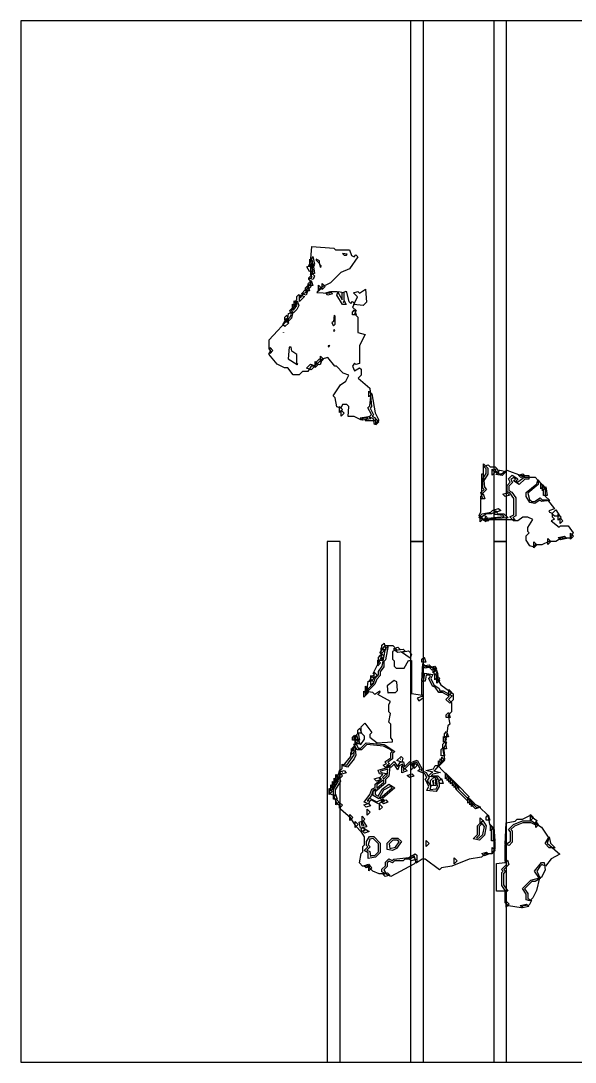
# Model space of a CAD drawing. Header units: millimetres. Extents: x 0 to 289, y 0 to 289.
# Drawn here: x 0 to 153.8, y 0 to 289.1 of the extents above; entities that cross this region are included whole.
import ezdxf

# ---------------------------------------------------------------- set-up
doc = ezdxf.new("R2010")
doc.units = ezdxf.units.MM
for name, color, linetype in [('CUT_OUTLINE', 5, 'Continuous'), ('CUT_SLOT', 1, 'Continuous'), ('ENG_D', 3, 'Continuous'), ('ENG_K', 2, 'Continuous'), ('ENG_L', 4, 'Continuous')]:
    doc.layers.add(name, color=color, linetype=linetype)

msp = doc.modelspace()

# ---------------------------------------------------------------- linework, layer by layer
at = {"layer": 'CUT_OUTLINE'}
msp.add_lwpolyline([(0, 0), (289.14, 0), (289.14, 289.14), (0, 289.14), (0, 0)], close=True, dxfattribs=at)
at = {"layer": 'CUT_SLOT'}
for points in [[(108.15, 144.57), (111.71, 144.57), (111.71, 289.14), (108.15, 289.14), (108.15, 144.57)], [(131.24, 144.57), (134.8, 144.57), (134.8, 289.14), (131.24, 289.14), (131.24, 144.57)], [(85.05, 0), (88.62, 0), (88.62, 144.57), (85.05, 144.57), (85.05, 0)], [(108.15, 0), (111.71, 0), (111.71, 144.57), (108.15, 144.57), (108.15, 0)], [(131.24, 0), (134.8, 0), (134.8, 144.57), (131.24, 144.57), (131.24, 0)]]:
    msp.add_lwpolyline(points, close=True, dxfattribs=at)
at = {"layer": 'ENG_D'}
for points in [[(81.46, 221.59), (80.48, 220.61), (79.95, 221.13), (81.04, 223.68), (81.46, 221.59)], [(80.48, 220.81), (81.13, 221.46), (81.48, 219.02), (80.48, 219.02), (80.48, 220.81)], [(81.47, 218.36), (81.11, 217.27), (79.79, 217.71), (80.96, 218.88), (81.47, 218.36)], [(81.05, 215.65), (79.99, 215.65), (79.99, 216.47), (80.58, 217.06), (81.05, 215.65)], [(79.03, 214.54), (79.55, 214.03), (79.18, 212.93), (77.86, 213.37), (79.03, 214.54)], [(80.09, 214.2), (79.03, 214.2), (79.03, 215.02), (79.62, 215.61), (80.09, 214.2)], [(79.75, 216.23), (80.58, 215.41), (79.75, 214.58), (79.75, 216.23)], [(83.47, 214.92), (82.64, 214.1), (82.64, 215.75), (83.47, 214.92)], [(83.61, 214.58), (83.61, 216.23), (84.43, 215.41), (83.61, 214.58)], [(84.61, 213.58), (85.84, 214), (86.46, 213.37), (85.23, 212.96), (84.61, 213.58)], [(89.63, 211.61), (90.26, 210.35), (89.25, 210.35), (87.68, 212.97), (88.03, 214), (89.63, 213.68), (89.63, 211.61)], [(75.12, 208.62), (76.68, 211.42), (77.12, 210.09), (76.58, 209), (75.66, 208.08), (75.12, 208.62)], [(77.34, 211.21), (77.34, 213.09), (78.75, 212.62), (77.34, 211.21)], [(75.49, 208.3), (75.16, 206.61), (73.87, 205.33), (74.24, 207.88), (75.49, 208.3)], [(93.1, 207.46), (92.04, 207.46), (92.04, 208.28), (92.63, 208.87), (93.1, 207.46)], [(73.25, 204.22), (72.7, 204.77), (73.79, 206.58), (74.25, 205.22), (73.25, 204.22)], [(69.97, 197.58), (69.15, 196.75), (69.15, 198.4), (69.97, 197.58)], [(80.54, 192.24), (79.31, 192.65), (80.41, 193.76), (81.65, 193.34), (80.54, 192.24)], [(81.68, 192.9), (81.68, 194.54), (82.5, 193.72), (81.68, 192.9)], [(81.72, 194.1), (82.89, 195.27), (83.4, 194.75), (83.04, 193.66), (81.72, 194.1)], [(83.13, 195.99), (83.95, 195.17), (83.13, 194.34), (83.13, 195.99)], [(99.32, 178.25), (98.16, 177.09), (97.85, 178.62), (96.69, 179.2), (97.29, 179.79), (96.33, 181.72), (96.87, 182.27), (97.23, 185.53), (97.37, 185.53), (98.3, 180.3), (99.32, 178.25)], [(96.62, 184.71), (96.62, 186.35), (97.44, 185.53), (96.62, 184.71)], [(94.85, 178.29), (94.18, 178.95), (96.46, 179.28), (97.13, 178.61), (94.85, 178.29)], [(129.15, 164.71), (128.46, 165.4), (129.69, 165.81), (130.21, 165.29), (131.66, 165.29), (132.14, 164.81), (131.66, 164.33), (132.62, 163.36), (133.41, 163.36), (134.9, 164.35), (138.83, 162.88), (140.95, 162.88), (140.95, 161.92), (139.85, 161.92), (138.34, 160.41), (136.71, 161.39), (137.24, 161.92), (136.82, 162.34), (135.97, 161.82), (136.43, 160.91), (135.41, 159.89), (135.41, 158.69), (136.3, 158.25), (137.34, 156.69), (137.34, 151.65), (136.54, 151.25), (137.2, 150.59), (128.68, 150.59), (128.66, 150.95), (134.16, 151.5), (133.86, 151.81), (131.48, 152.07), (131.72, 152.81), (130.65, 152.28), (129.22, 152.28), (127.67, 151.25), (127.17, 151.75), (127.7, 152.82), (127.7, 156.23), (128.15, 156.68), (127.67, 158.13), (128.57, 159.03), (128.18, 159.41), (128.18, 161.99), (129.15, 163.44), (129.15, 164.71)], [(145.53, 157.2), (146.77, 155.96), (144.48, 155.64), (144.06, 156.06), (142.69, 155.16), (141.29, 155.44), (140.23, 157.02), (140.23, 158.17), (143.16, 160.61), (143.52, 161.7), (145.53, 159.11), (145.53, 157.2)], [(127.46, 151.66), (128.28, 150.83), (127.46, 150.01), (127.46, 151.66)], [(128.91, 150.01), (128.91, 151.66), (129.73, 150.83), (128.91, 150.01)], [(146.25, 145.39), (147.08, 144.57), (146.25, 143.75), (146.25, 145.39)], [(151.56, 145.38), (149.79, 145.03), (149.14, 145.68), (150.91, 146.03), (151.56, 145.38)], [(152.52, 146.84), (153.34, 146.01), (152.52, 145.19), (152.52, 146.84)], [(143.22, 143.6), (142.4, 142.78), (142.4, 144.43), (143.22, 143.6)], [(101.07, 115.65), (101.97, 115.65), (101.18, 111.68), (100.72, 111.22), (100.72, 109.8), (99.75, 108.35), (99.75, 107.36), (98.76, 106.37), (98.28, 104.92), (96.06, 102.71), (96.4, 105.78), (97, 105.78), (96.81, 105.97), (97.4, 107.16), (98.14, 107.53), (97.77, 107.9), (100.21, 112.76), (99.71, 113.75), (101.07, 115.65)], [(104.64, 115.21), (105.26, 114.59), (104.02, 114.17), (103.4, 114.8), (104.64, 115.21)], [(111.3, 105.78), (111.59, 110.66), (112.38, 109.87), (113.83, 109.87), (115.13, 108.57), (115.71, 107.41), (115.24, 106.94), (116.56, 104.74), (119.99, 102.29), (119.99, 100.62), (119.03, 99.65), (117.96, 100.72), (118.87, 101.62), (117.04, 102.64), (116.01, 102.64), (115.02, 104.13), (114.28, 104.37), (113.19, 106.55), (113.69, 107.05), (113.55, 107.46), (112.49, 107.46), (112.25, 105.78), (111.3, 105.78)], [(95.66, 103.95), (96.48, 103.13), (95.66, 102.3), (95.66, 103.95)], [(119.12, 95.66), (118.06, 95.66), (118.06, 96.48), (118.65, 97.07), (119.12, 95.66)], [(92.04, 89.39), (92.04, 90.21), (92.63, 90.8), (93.1, 89.39), (92.04, 89.39)], [(93.01, 88.43), (93.01, 89.25), (93.59, 89.84), (94.06, 88.43), (93.01, 88.43)], [(118.16, 89.63), (117.34, 88.81), (117.34, 90.46), (118.16, 89.63)], [(118.64, 90.36), (117.58, 90.36), (117.58, 91.18), (118.17, 91.77), (118.64, 90.36)], [(88.67, 81.06), (89.15, 81.54), (89.15, 82.7), (90.49, 82.43), (92.52, 85.37), (92.52, 86.64), (91.94, 87.22), (93.07, 88.35), (93.64, 87.22), (94.35, 87.22), (95.81, 88.68), (100.8, 88.18), (103.75, 86.3), (103.13, 85.68), (103.13, 84.2), (101.82, 83.33), (102.33, 82.82), (101.5, 82.4), (102.54, 82.4), (103.64, 83.5), (104.57, 82.12), (105.41, 83.37), (106.21, 83.37), (106.49, 82.01), (107.91, 83.44), (109.04, 82.69), (108.87, 83.53), (109.99, 83.9), (111.38, 81.4), (111.02, 81.04), (112.45, 80.43), (113.05, 79.42), (114.09, 80.46), (114.32, 80.5), (112.39, 80.98), (114.53, 81.41), (115.02, 82.4), (115.76, 82.4), (121.44, 76.23), (121.44, 75.76), (126.36, 70.84), (127.32, 70.84), (129.61, 68.55), (130.1, 66.11), (131.08, 64.65), (131.08, 61.78), (131.56, 61.3), (131.56, 59.21), (130.73, 57.83), (128.77, 57.83), (127.82, 56.88), (124.39, 56.39), (119.58, 54.46), (116.73, 53.99), (116.16, 53.41), (112.2, 56.38), (111.39, 56.38), (109.72, 55.27), (109.24, 57.2), (108.02, 56.38), (106.6, 56.38), (106.12, 55.9), (103.71, 55.9), (103.17, 55.37), (102.21, 55.85), (101.68, 55.32), (101.68, 54.35), (100.77, 53.44), (101.35, 52.29), (99.46, 52.29), (97.69, 53.05), (96.28, 54.45), (94.83, 54.45), (93.95, 55.34), (94.47, 57.95), (94.93, 58.41), (94.93, 59.85), (95.42, 60.34), (95.42, 62.57), (94.43, 64.05), (94.4, 64.04), (93.06, 65.39), (91.62, 67.79), (88.67, 70.24), (88.67, 71.17), (87.76, 71.63), (86.74, 74.17), (86.74, 75.72), (88.16, 78.1), (87.61, 79.75), (88.33, 79.75), (88.15, 79.93), (88.56, 81.16), (88.67, 81.06)], [(91.8, 87.08), (92.62, 86.26), (91.8, 85.44), (91.8, 87.08)], [(117.62, 85.05), (116.62, 85.05), (116.62, 86.84), (117.27, 87.49), (117.62, 85.05)], [(117.1, 88.29), (117.73, 88.92), (118.12, 86.98), (117.1, 86.98), (117.1, 88.29)], [(105.53, 84.91), (106.05, 84.4), (105.69, 83.3), (104.37, 83.74), (105.53, 84.91)], [(117.2, 83.37), (116.38, 82.55), (116.38, 84.19), (117.2, 83.37)], [(116.86, 83.03), (116.86, 84.67), (117.68, 83.85), (116.86, 83.03)], [(100.72, 78.65), (101.69, 79.62), (101.88, 81.36), (99.82, 80.79), (99.94, 80.44), (101.45, 80.14), (100.33, 79.03), (100.72, 78.65)], [(106.16, 81.19), (106.12, 81.1), (106.33, 81.03), (106.16, 81.19)], [(115.9, 82.06), (115.9, 83.71), (116.72, 82.89), (115.9, 82.06)], [(87.8, 77.58), (86.98, 76.76), (86.98, 78.41), (87.8, 77.58)], [(87.46, 79.37), (88.29, 78.55), (87.46, 77.73), (87.46, 79.37)], [(89.17, 80.56), (89.22, 80.51), (89.25, 80.52), (89.17, 80.56)], [(98.79, 76.09), (100.72, 77.7), (100.72, 78.43), (98.79, 76.98), (98.79, 76.09)], [(113.12, 79.31), (113.28, 79.04), (112.8, 78.08), (113.74, 76.67), (113.55, 75.69), (115.26, 75.88), (115.65, 76.66), (115.36, 78.66), (115.93, 78.47), (115.52, 79.04), (113.12, 79.31)], [(113.73, 78.17), (114.86, 79.3), (115.21, 76.86), (113.73, 76.86), (113.73, 78.17)], [(86.36, 75.18), (85.54, 74.35), (85.54, 76), (86.36, 75.18)], [(86.84, 76.14), (86.02, 75.32), (86.02, 76.96), (86.84, 76.14)], [(86.5, 77.44), (87.32, 76.62), (86.5, 75.8), (86.5, 77.44)], [(96.74, 73.33), (98.79, 72.31), (99.75, 72.79), (100.73, 72.3), (100.9, 72.36), (99.59, 73.22), (103.01, 76.15), (102.6, 76.56), (100.65, 75.48), (99.36, 73.15), (97.82, 74.08), (97.82, 75.29), (98.48, 75.84), (97.78, 75.49), (97.32, 74.1), (96.74, 73.33)], [(96.69, 73.26), (96.14, 72.53), (96.45, 72.53), (96.69, 73.26)], [(143.16, 52.99), (144.16, 50.99), (142.71, 50.12), (141.78, 50.12), (139.82, 48.16), (140.71, 46.82), (140.71, 45.45), (141.76, 44.92), (141.11, 43.63), (139.38, 43.38), (138.87, 42.87), (135.3, 43.38), (134.45, 44.23), (134.45, 47.63), (133.48, 49.08), (133.48, 52.63), (133.87, 53.01), (133.38, 53.49), (134.88, 54.98), (134.45, 55.84), (134.45, 60.37), (135.89, 61.33), (135.89, 63.99), (135.31, 64.57), (136.72, 65.98), (139.22, 66.98), (141.75, 66.98), (144.5, 65.23), (146.52, 62.2), (146.05, 60.8), (149.57, 57.78), (147.14, 56.44), (145.6, 54.39), (144.62, 54.88), (144.03, 54.3), (143.16, 52.99)], [(141.44, 68.77), (142.26, 67.95), (141.44, 67.12), (141.44, 68.77)], [(94.83, 66.45), (94.49, 66.34), (94.64, 65.58), (95.27, 65.71), (94.83, 66.45)], [(94.99, 64.33), (95.56, 64.33), (95.37, 64.52), (94.99, 64.33)], [(127.22, 65.44), (127.22, 63.03), (126.5, 62.31), (127.14, 62.18), (128.2, 63.25), (128.65, 65.48), (128.07, 66.29), (127.22, 65.44)], [(97.75, 62.14), (96.82, 61.96), (96.4, 60.31), (96.96, 59.75), (96.06, 58.86), (96.84, 58.47), (97.03, 57.13), (97.24, 57.35), (98.21, 57.35), (99.27, 58.41), (99.27, 60.62), (97.75, 62.14)], [(102.18, 60.63), (102.36, 59.33), (103.94, 59.73), (104.98, 61.17), (104.47, 61.68), (103.23, 61.68), (102.18, 60.63)], [(108.36, 55.87), (107.74, 56.49), (108.97, 56.9), (109.6, 56.28), (108.36, 55.87)], [(101.74, 52.56), (102.37, 51.94), (101.13, 51.53), (100.51, 52.15), (101.74, 52.56)]]:
    msp.add_lwpolyline(points, close=True, dxfattribs=at)
at = {"layer": 'ENG_K'}
for points in [[(80.24, 222.98), (81.06, 222.15), (80.24, 221.33), (80.24, 222.98)], [(80.09, 219.5), (79.41, 220.85), (80.66, 221.26), (81.01, 219.5), (80.09, 219.5)], [(81.54, 221.19), (80.72, 220.37), (80.72, 222.01), (81.54, 221.19)], [(99.37, 177.82), (98.55, 177), (98.55, 178.64), (99.37, 177.82)], [(139.33, 163.4), (139.95, 162.78), (138.72, 162.36), (138.1, 162.99), (139.33, 163.4)], [(144.33, 160.81), (145.15, 159.99), (144.33, 159.17), (144.33, 160.81)], [(145.63, 159.51), (144.81, 158.68), (144.81, 160.33), (145.63, 159.51)], [(145.05, 157.34), (145.05, 159.12), (145.7, 159.78), (146.05, 157.34), (145.05, 157.34)], [(127.7, 157.2), (128.29, 157.78), (128.76, 156.37), (127.7, 156.37), (127.7, 157.2)], [(98.07, 106.64), (98.07, 108.29), (98.89, 107.46), (98.07, 106.64)], [(114.45, 108.09), (114.45, 109.73), (115.27, 108.91), (114.45, 108.09)], [(115.75, 107.7), (114.69, 107.7), (114.69, 108.53), (115.28, 109.11), (115.75, 107.7)], [(97.1, 106.36), (97.92, 105.53), (97.1, 104.71), (97.1, 106.36)], [(115.41, 106.84), (116.24, 106.02), (115.41, 105.19), (115.41, 106.84)], [(118.79, 103.47), (119.61, 102.64), (118.79, 101.82), (118.79, 103.47)], [(92.52, 89.39), (92.52, 90.21), (93.11, 90.8), (93.58, 89.39), (92.52, 89.39)], [(91.56, 84.9), (91.56, 85.84), (92.67, 87.69), (93.01, 85.25), (92.49, 84.2), (90.68, 81.88), (89.47, 82.28), (91.56, 84.9)], [(88.46, 80.58), (89.7, 80.99), (90.32, 80.37), (89.09, 79.96), (88.46, 80.58)], [(88.69, 78.04), (87.22, 75.59), (87.22, 73.82), (85.78, 74.54), (85.78, 75.73), (88.26, 79.32), (88.69, 78.04)], [(88.43, 78.69), (88.43, 80.34), (89.25, 79.51), (88.43, 78.69)], [(118.65, 79.51), (117.82, 78.69), (117.82, 80.34), (118.65, 79.51)], [(118.31, 79.85), (119.13, 79.03), (118.31, 78.21), (118.31, 79.85)], [(119.61, 78.55), (118.79, 77.73), (118.79, 79.37), (119.61, 78.55)], [(119.27, 77.24), (119.27, 78.89), (120.09, 78.07), (119.27, 77.24)], [(119.75, 78.41), (120.57, 77.58), (119.75, 76.76), (119.75, 78.41)], [(121.06, 77.1), (120.23, 76.28), (120.23, 77.93), (121.06, 77.1)], [(120.71, 75.8), (120.71, 77.44), (121.54, 76.62), (120.71, 75.8)], [(124.36, 73.79), (123.95, 72.56), (120.92, 75.59), (121.33, 76.83), (124.36, 73.79)], [(87.33, 74.42), (87.8, 73.01), (86.74, 73.01), (86.74, 73.83), (87.33, 74.42)], [(87.46, 73.11), (88.29, 72.28), (87.46, 71.46), (87.46, 73.11)], [(124.09, 71.94), (124.09, 73.59), (124.91, 72.77), (124.09, 71.94)], [(124.57, 73.11), (125.39, 72.28), (124.57, 71.46), (124.57, 73.11)], [(125.87, 71.8), (125.05, 70.98), (125.05, 72.62), (125.87, 71.8)], [(89.25, 71.32), (88.43, 70.5), (88.43, 72.14), (89.25, 71.32)], [(125.74, 71.86), (127.55, 70.78), (126.19, 70.32), (125.19, 71.32), (125.74, 71.86)], [(92.14, 67.95), (91.32, 67.12), (91.32, 68.77), (92.14, 67.95)], [(92.76, 66.84), (93.59, 66.02), (92.76, 65.2), (92.76, 66.84)], [(129.73, 68.63), (130.2, 67.22), (129.15, 67.22), (129.15, 68.05), (129.73, 68.63)], [(139.31, 66.5), (136.99, 65.57), (135.99, 64.57), (136.38, 64.19), (136.38, 61.1), (135.48, 60.2), (134.44, 60.55), (134.7, 66.46), (137.22, 66.96), (137.72, 67.47), (139.21, 67.47), (141.22, 68.47), (143.17, 67.08), (142.78, 65.92), (141.62, 66.5), (139.31, 66.5)], [(142.88, 66.84), (143.7, 66.02), (142.88, 65.2), (142.88, 66.84)], [(131.18, 65.06), (130.35, 64.23), (130.35, 65.88), (131.18, 65.06)], [(130.59, 64.67), (131.28, 65.36), (131.58, 61.44), (130.59, 61.44), (130.59, 64.67)], [(148.28, 59.51), (146.64, 59.51), (145.47, 60.68), (146.61, 62.58), (146.96, 60.84), (148.28, 59.51)], [(129.83, 57.72), (128.6, 57.31), (127.98, 57.93), (129.21, 58.34), (129.83, 57.72)], [(97.07, 54.35), (95.83, 53.94), (95.21, 54.56), (96.44, 54.97), (97.07, 54.35)], [(135.45, 54.87), (134.07, 53.49), (134.55, 53.01), (133.97, 52.43), (133.97, 49.23), (135.14, 47.47), (132.04, 47.47), (132.04, 55.15), (134.34, 55.41), (135.04, 56.1), (135.45, 54.87)], [(96.62, 54.79), (97.44, 53.97), (96.62, 53.15), (96.62, 54.79)], [(134.69, 44.68), (135.51, 43.85), (134.69, 43.03), (134.69, 44.68)]]:
    msp.add_lwpolyline(points, close=True, dxfattribs=at)
at = {"layer": 'ENG_L'}
for points in [[(80.48, 216.75), (79.83, 217.4), (80.88, 217.92), (80.42, 218.83), (80.96, 219.36), (80.96, 222.54), (80.47, 223.03), (80.74, 226.51), (86.85, 226), (87.32, 225.53), (91.25, 225.53), (91.76, 224.01), (92.48, 223.65), (93.01, 224.18), (93.56, 223.63), (91.23, 220.27), (88.8, 219.3), (85.92, 216.41), (83.05, 214.98), (82.18, 213.67), (85.68, 213.48), (86.16, 213.96), (87.84, 213.96), (89.15, 211.68), (89.15, 213.65), (90.28, 214.03), (91.05, 211.19), (91.56, 210.69), (92.04, 211.17), (92.58, 210.64), (92.09, 209.67), (93.06, 208.71), (92.58, 207.74), (93.49, 206.83), (93.49, 202.58), (95.52, 202.07), (93.97, 198.97), (93.97, 194.03), (92.94, 193.69), (92.57, 194.06), (92.07, 193.22), (92.63, 191.91), (94, 192.83), (94.45, 192.38), (94.45, 190.73), (93.6, 189.88), (96.85, 187.1), (97.35, 182.07), (96.91, 181.63), (97.88, 179.7), (97.51, 179.33), (98.31, 178.93), (98.31, 178.06), (95.56, 178.06), (96.28, 178.78), (95.03, 178.78), (94.5, 178.25), (92.47, 179.26), (90.81, 179.26), (91.07, 182.07), (90.5, 182.64), (89.3, 182.64), (88.79, 181.62), (87.74, 181.97), (87.24, 184.45), (86.67, 185.02), (88.74, 188.11), (90.17, 189.07), (90.99, 190.71), (89.49, 191.35), (87.6, 193.24), (87.11, 193.24), (85.2, 195.62), (83.49, 195.19), (81.54, 193.24), (80.61, 193.24), (79.64, 191.79), (78.17, 191.79), (77.2, 190.83), (75.54, 190.83), (74.09, 192.76), (73.19, 192.76), (71.17, 193.77), (68.87, 196.58), (69.34, 197.53), (68.91, 197.96), (68.91, 200.56), (74.73, 206.87), (75.15, 207.7), (74.64, 208.71), (75.18, 209.24), (75.63, 208.79), (76.58, 210.13), (76.09, 211.12), (76.62, 211.65), (76.62, 212.62), (77.17, 213.16), (77.61, 212.27), (78.39, 213.44), (79.08, 213.67), (79.54, 215.06), (80.48, 215.99), (80.48, 216.75)], [(81.99, 222.94), (81.94, 222.71), (82.87, 221.79), (82.89, 221.7), (82.89, 222.49), (81.99, 222.94)], [(89.27, 224.54), (89.73, 224.08), (90.42, 224.08), (90.52, 224.37), (89.27, 224.54)], [(82.92, 221.54), (83.07, 220.78), (83.37, 220.88), (83.37, 221.09), (82.92, 221.54)], [(94, 213.55), (95.62, 214.63), (95.9, 210.98), (95.02, 210.09), (92.39, 210.39), (93.44, 212.47), (92.32, 213.58), (93.55, 214), (94, 213.55)], [(75.9, 211.41), (76.72, 210.59), (75.9, 209.77), (75.9, 211.41)], [(89.45, 211.15), (89.57, 210.93), (89.6, 211), (89.45, 211.15)], [(75.42, 208.8), (75.42, 210.45), (76.24, 209.62), (75.42, 208.8)], [(73.25, 206.01), (73.25, 206.83), (73.84, 207.42), (74.31, 206.01), (73.25, 206.01)], [(87.22, 207.11), (86.93, 207.41), (86.73, 205.66), (86.32, 205.25), (86.79, 204.47), (87.22, 204.9), (87.22, 207.11)], [(72.86, 202.64), (72.91, 202.64), (72.87, 202.67), (72.86, 202.64)], [(86.89, 202.94), (87.16, 203.03), (87.07, 203.3), (86.8, 203.21), (86.89, 202.94)], [(76.65, 193.75), (76.9, 193.83), (76.62, 194.1), (76.62, 196.48), (75.2, 197.43), (74.98, 198.54), (74.44, 198.54), (74.22, 195.29), (76.65, 193.75)], [(85.41, 198.48), (85.71, 198.99), (85.71, 198.99), (85.33, 198.86), (85.41, 198.48)], [(88.43, 182.01), (89.25, 181.19), (88.43, 180.37), (88.43, 182.01)], [(89.73, 180.23), (88.91, 179.41), (88.91, 181.05), (89.73, 180.23)], [(129.63, 163.3), (128.42, 161.29), (128.42, 166.11), (129.63, 164.91), (129.63, 163.3)], [(132.69, 163.37), (130.69, 164.37), (132.19, 164.87), (132.69, 163.37)], [(129.25, 159.03), (127.94, 157.72), (127.94, 163.35), (128.32, 163.37), (128.66, 159.62), (129.25, 159.03)], [(130.83, 164.67), (131.66, 163.84), (130.83, 163.02), (130.83, 164.67)], [(132.92, 164.35), (134.7, 163.99), (133.56, 162.86), (131.79, 163.21), (132.92, 164.35)], [(147.46, 152.45), (147.46, 151.41), (148.11, 150.77), (147.18, 150.3), (149.37, 148.51), (149.77, 148.91), (151.92, 148.91), (153.29, 146.99), (152.42, 145.53), (149.94, 145.53), (148.5, 144.57), (146.55, 144.57), (144.63, 143.6), (142.74, 143.6), (142.22, 143.09), (141.28, 143.4), (140.23, 144.98), (140.23, 146.11), (141.1, 146.98), (140.71, 147.36), (140.71, 148.49), (142.05, 150.72), (140.66, 151.31), (139.34, 151.31), (137.89, 150.35), (136.76, 150.35), (135.73, 151.38), (136.86, 151.95), (136.86, 156.54), (135.74, 158.1), (134.93, 158.37), (134.93, 160.09), (135.84, 161), (135.36, 161.96), (136.34, 162.94), (137.97, 161.96), (137.44, 161.43), (137.84, 161.03), (139.67, 162.4), (142.74, 162.4), (143.6, 161.53), (143.6, 160.36), (140.74, 157.97), (141.17, 156.26), (141.78, 155.65), (142.57, 155.65), (144.12, 156.68), (144.67, 156.13), (146.13, 156.13), (148.1, 153.6), (146.56, 153.09), (146.69, 152.71), (147.46, 152.45)], [(133.76, 157.68), (135, 158.1), (135.62, 157.47), (134.38, 157.06), (133.76, 157.68)], [(130.22, 150.84), (129.63, 150.25), (129.15, 150.73), (128.7, 150.29), (127.07, 151.27), (128.07, 152.26), (130.47, 152.74), (131.01, 153.28), (131.99, 152.95), (132.21, 152.28), (134.07, 152.28), (135.24, 151.1), (130.22, 150.84)], [(131.97, 152.73), (131.35, 153.35), (132.59, 153.76), (133.21, 153.14), (131.97, 152.73)], [(147.36, 152.28), (148.47, 153.39), (149.57, 151.56), (148.08, 151.56), (147.36, 152.28)], [(149.15, 152.14), (149.97, 151.31), (149.15, 150.49), (149.15, 152.14)], [(149.63, 151.17), (150.45, 150.35), (149.63, 149.53), (149.63, 151.17)], [(100.23, 115.75), (100.86, 116.38), (101.25, 114.45), (100.23, 114.45), (100.23, 115.75)], [(101.51, 82.95), (101.06, 83.41), (102.64, 84.46), (102.64, 85.88), (103.03, 86.26), (102.5, 86.78), (100.65, 87.71), (95.99, 88.18), (94.55, 86.74), (93.35, 86.74), (92.4, 88.32), (93.51, 88.69), (94.37, 88.25), (95.42, 89.71), (95.42, 90.5), (94.45, 91.46), (94.45, 93.11), (95.44, 94.09), (97.42, 91.54), (96.86, 90.98), (96.86, 90.23), (98.87, 88.67), (103.13, 88.9), (103.13, 89.53), (102.64, 90.01), (102.64, 93.87), (102.14, 94.37), (102.62, 96.78), (102.16, 97.24), (102.16, 99.33), (102.57, 100.14), (99.12, 102.11), (99.72, 102.71), (99.62, 102.99), (98.28, 102.09), (97.71, 102.66), (95.63, 102.96), (97.85, 105.18), (98.34, 106.63), (99.27, 107.56), (99.27, 108.5), (100.25, 109.97), (101.22, 114.81), (102.06, 115.65), (103.23, 115.65), (104.26, 114.62), (103.13, 114.06), (103.13, 111.9), (103.61, 111.42), (103.61, 109.97), (104.19, 109.39), (106.36, 109.39), (107.56, 111.56), (108.43, 111.56), (108.43, 102.37), (111.44, 101.86), (111.32, 102.1), (111.32, 105.63), (111.81, 106.13), (112.08, 107.98), (114.33, 107.65), (113.76, 106.5), (114.64, 104.74), (116.1, 103.76), (116.31, 103.13), (117.16, 103.13), (119.67, 101.74), (118.65, 100.72), (119.51, 99.85), (119.51, 97.24), (118.57, 96.3), (119.05, 93.89), (118.53, 93.37), (118.05, 90), (117.63, 89.58), (118.09, 88.67), (117.11, 86.71), (117.6, 84.26), (114.82, 80.98), (114.58, 80.93), (116.51, 80.45), (114.33, 80.01), (113.83, 79.51), (115.75, 79.51), (116.78, 78.48), (115.82, 78), (116.14, 77.68), (116.14, 76.55), (115.3, 75.16), (112.63, 75.46), (113.22, 76.62), (112.23, 78.6), (112.7, 79.07), (112.11, 80.04), (110.17, 80.88), (110.78, 81.48), (109.76, 83.32), (109.34, 83.18), (109.05, 82.31), (107.99, 82.83), (106.39, 81.24), (105.88, 82.77), (105.01, 82.24), (104.64, 81.14), (103.57, 82.75), (102.74, 81.92), (101.1, 81.92), (100.55, 82.47), (101.51, 82.95)], [(99.86, 112.97), (100.33, 111.56), (99.27, 111.56), (99.27, 112.38), (99.86, 112.97)], [(100.82, 114.21), (99.99, 113.39), (99.99, 115.03), (100.82, 114.21)], [(99.99, 113.59), (100.82, 112.76), (99.99, 111.94), (99.99, 113.59)], [(106.77, 114.04), (104.49, 113.71), (103.82, 114.38), (106.1, 114.71), (106.77, 114.04)], [(105.67, 113.85), (107.54, 114.23), (108.46, 113.31), (108.07, 112.14), (105.67, 113.85)], [(99.03, 111.66), (99.85, 110.84), (99.03, 110.01), (99.03, 111.66)], [(112.37, 111.08), (111.32, 111.08), (111.32, 111.9), (111.9, 112.49), (112.37, 111.08)], [(113.32, 110.37), (113.97, 109.72), (112.2, 109.37), (111.55, 110.02), (113.32, 110.37)], [(115.38, 109.28), (114.14, 108.87), (113.52, 109.5), (114.76, 109.91), (115.38, 109.28)], [(97.1, 105.68), (97.1, 107.32), (97.92, 106.5), (97.1, 105.68)], [(114.93, 107.8), (115.75, 106.98), (114.93, 106.16), (114.93, 107.8)], [(116.24, 106.5), (115.41, 105.68), (115.41, 107.32), (116.24, 106.5)], [(95.66, 104.43), (96.48, 103.61), (95.66, 102.78), (95.66, 104.43)], [(104.34, 105.62), (103.64, 105.97), (101.69, 104.46), (101.87, 102.45), (102.06, 102.64), (103.99, 102.64), (104.56, 103.22), (104.34, 105.62)], [(95.17, 102.98), (96, 102.16), (95.17, 101.34), (95.17, 102.98)], [(96.48, 102.64), (95.66, 101.82), (95.66, 103.47), (96.48, 102.64)], [(111.57, 101.59), (109.99, 101.06), (110.43, 100.34), (111.73, 101.27), (111.57, 101.59)], [(94.07, 92.73), (94.54, 91.32), (93.49, 91.32), (93.49, 92.14), (94.07, 92.73)], [(92.76, 89.97), (93.59, 89.15), (92.76, 88.33), (92.76, 89.97)], [(94.02, 89.39), (93.01, 89.39), (93.01, 90.7), (93.64, 91.33), (94.02, 89.39)], [(105.43, 84.13), (105.39, 84.09), (105.44, 84.09), (105.43, 84.13)], [(97.32, 72.75), (96.81, 72.58), (96.53, 71.74), (95.26, 72.16), (96.89, 74.33), (97.39, 75.83), (98.31, 76.29), (98.31, 77.22), (100.11, 78.57), (99.65, 79.03), (100.47, 79.85), (99.57, 80.03), (99.2, 81.12), (102.44, 82.01), (102.15, 79.4), (101.2, 78.45), (101.2, 77.47), (98.31, 75.06), (98.31, 74.35), (99.18, 73.82), (100.29, 75.82), (102.15, 77.15), (103.78, 76.17), (100.35, 73.23), (100.82, 72.77), (100.38, 72.33), (99.27, 71.77), (97.32, 72.75)], [(107.19, 80.85), (105.78, 80.38), (105.78, 82.26), (107.19, 80.85)], [(108.19, 82.74), (109.01, 81.92), (108.19, 81.1), (108.19, 82.74)], [(109.15, 81.58), (109.15, 83.23), (109.97, 82.4), (109.15, 81.58)], [(86.98, 77.24), (86.98, 78.89), (87.8, 78.07), (86.98, 77.24)], [(87.46, 79.85), (88.29, 79.03), (87.46, 78.21), (87.46, 79.85)], [(98.72, 78.03), (98.1, 78.65), (99.34, 79.07), (99.96, 78.44), (98.72, 78.03)], [(108.49, 80.03), (109.11, 79.41), (107.88, 79), (107.26, 79.62), (108.49, 80.03)], [(114.52, 78.28), (114.23, 77.99), (114.39, 77.18), (114.66, 77.27), (114.52, 78.28)], [(116.14, 78.17), (116.72, 78.75), (117.19, 77.34), (116.14, 77.34), (116.14, 78.17)], [(87.32, 77.1), (86.5, 76.28), (86.5, 77.93), (87.32, 77.1)], [(100.03, 72.39), (101.26, 72.8), (101.88, 72.18), (100.65, 71.77), (100.03, 72.39)], [(96.44, 71.84), (97.07, 71.22), (95.83, 70.8), (95.21, 71.43), (96.44, 71.84)], [(96.96, 69.39), (96.14, 68.57), (96.14, 70.22), (96.96, 69.39)], [(100.33, 70.84), (99.51, 70.02), (99.51, 71.66), (100.33, 70.84)], [(93.93, 66.66), (95.04, 67.03), (96.04, 65.37), (94.26, 65.01), (93.93, 66.66)], [(94.69, 66.64), (94.69, 68.29), (95.51, 67.47), (94.69, 66.64)], [(128.65, 63.01), (127.3, 61.66), (125.53, 62.02), (126.74, 63.23), (126.74, 65.64), (128.23, 67.13), (129.16, 65.58), (128.65, 63.01)], [(127.46, 67.81), (128.28, 66.98), (127.46, 66.16), (127.46, 67.81)], [(94.9, 65.12), (96.71, 64.03), (95.35, 63.58), (94.35, 64.57), (94.9, 65.12)], [(99.75, 58.21), (98.42, 56.88), (96.38, 56.59), (96.38, 58.16), (95.25, 58.73), (96.28, 59.75), (95.9, 60.14), (95.9, 61.27), (96.72, 62.65), (97.92, 62.65), (99.75, 60.82), (99.75, 58.21)], [(101.68, 59.08), (101.68, 60.82), (103.03, 62.16), (104.67, 62.16), (105.61, 61.23), (104.25, 59.33), (103.16, 58.78), (101.68, 59.08)], [(113.34, 60.72), (112.52, 59.9), (112.52, 61.54), (113.34, 60.72)], [(107.7, 56.84), (107.68, 56.84), (109.43, 57.89), (109.87, 57.45), (109.87, 55.8), (109.05, 54.98), (102.64, 51.53), (100.23, 52.87), (100.23, 53.59), (101.2, 54.55), (101.2, 55.52), (102.11, 56.43), (103.08, 55.95), (103.5, 56.37), (107.7, 56.84)], [(130.83, 59.61), (131.66, 58.79), (130.83, 57.97), (130.83, 59.61)], [(121.06, 55.9), (120.23, 55.08), (120.23, 56.72), (121.06, 55.9)], [(145.54, 53.45), (144.48, 51.32), (143.72, 51.32), (142.58, 53.02), (144.45, 55.42), (145.26, 55.42), (145.54, 53.45)], [(142.12, 45.64), (141.26, 44.78), (140.23, 45.12), (140.23, 46.67), (139.2, 48.22), (141.55, 50.58), (143.93, 51.17), (143.11, 47.63), (142.12, 45.64)], [(140.96, 43.22), (139.19, 42.87), (138.54, 43.52), (140.31, 43.87), (140.96, 43.22)]]:
    msp.add_lwpolyline(points, close=True, dxfattribs=at)

doc.saveas('drawing.dxf')
